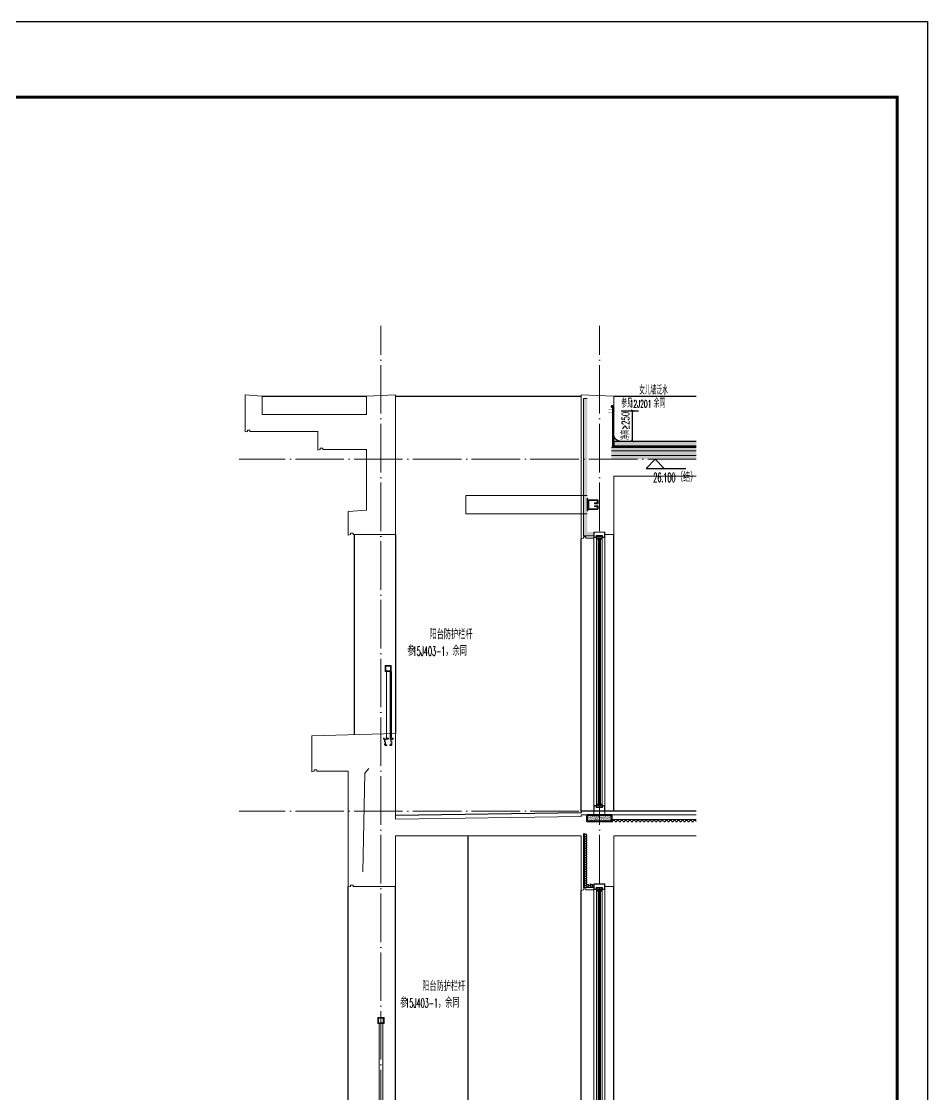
# Model space of a CAD drawing. Extents: x -518115 to 389031, y -209821 to 1628073.
# Drawn here: x 162812 to 170280, y -156279 to -147435 of the extents above; entities that cross this region are included whole.
import ezdxf
from ezdxf.xclip import XClip

# ---------------------------------------------------------------- set-up
doc = ezdxf.new("R2010")
doc.units = 0
doc.header["$LTSCALE"] = 1000
doc.header["$MEASUREMENT"] = 0
doc.header["$XCLIPFRAME"] = 0
doc.linetypes.add('DASH', pattern=[0.35, 0.25, -0.1])
doc.linetypes.add('DOTE', pattern=[2.42, 2, -0.2, 0.02, -0.2])
for name, color, linetype in [('3-屋面构造层', 157, 'Continuous'), ('DIM_ELEV', 3, 'Continuous'), ('DIM_IDEN', 67, 'Continuous'), ('PUB_TEXT', 4, 'Continuous'), ('Stair-栏杆', 142, 'Continuous'), ('SURFACE', 6, 'Continuous'), ('图框', 140, 'Continuous'), ('实线层', 7, 'Continuous'), ('看线', 251, 'Continuous'), ('立面-看线', 251, 'Continuous')]:
    doc.layers.add(name, color=color, linetype=linetype)
for name, color, linetype, lineweight in [('DOTE', 19, 'DOTE', 9), ('PUB_HATCH', 8, 'Continuous', 9), ('S_WINDOW', 144, 'Continuous', 15), ('WALL', 9, 'Continuous', 40), ('内粉刷', 37, 'Continuous', 9), ('平面-看线', 45, 'Continuous', 15), ('栏杆', 163, 'Continuous', 5), ('立面-普通轮廓', 7, 'Continuous', 18), ('立面-栏杆', 105, 'Continuous', 15), ('立面-洞口示意', 152, 'Continuous', 13), ('细细', 250, 'Continuous', 0)]:
    doc.layers.add(name, color=color, linetype=linetype, lineweight=lineweight)
doc.layers.add('yichutu', color=7, linetype='Continuous', true_color=0xffffff, plot=False)
doc.styles.add('_TCH_DIM', font='SIMPLEX.shx', dxfattribs={"width": 0.7, "bigfont": 'GBCBIG.shx'})
doc.styles.add('_TCH_DIM_T3', font='SIMPLEX.shx', dxfattribs={"width": 0.494118, "bigfont": 'GBCBIG.shx'})
doc.dimstyles.new('_TCH_ARCH&&20', dxfattribs={"dimtxt": 59.5, "dimasz": 20, "dimexe": 50, "dimexo": 60, "dimgap": 25.25, "dimtad": 1, "dimdec": 0, "dimzin": 0, "dimdsep": 46, "dimtxsty": '_TCH_DIM_T3', "dimblk": 'ARCHTICK', "dimcen": 0.09, "dimclrt": 7, "dimazin": 2, "dimtfac": 1, "dimtdec": 0, "dimtix": 1, "dimtmove": 2, "dimatfit": 3, "dimfxl": 1, "dimtolj": 1, "dimtzin": 0, "dimarcsym": 0})
pattern_1 = [(315, (145053.3697, 680712.4302), (-1.76776695, -1.76776695), []), (315, (145054.5482, 680712.4302), (-1.76776695, -1.76776695), [])]
pattern_2 = [(315, (145053.3697, 678374.192), (-1.76776695, -1.76776695), []), (315, (145054.5482, 678374.192), (-1.76776695, -1.76776695), [])]

# ---------------------------------------------------------------- blocks, each defined once
blk = doc.blocks.new('GFDDDDRG')
at = {"layer": '图框'}
blk.add_lwpolyline([(923310, -107437), (923310, -159999), (893610, -159999), (893610, -107437)], close=True, dxfattribs=at)
blk.add_lwpolyline([(923310, -107437), (923310, -159999), (893610, -159999), (893610, -107437)], close=True, dxfattribs=at)
at = {"layer": '图框', "const_width": 50}
blk.add_lwpolyline([(894110, -159499), (922810, -159499), (922810, -108687), (894110, -108687)], close=True, dxfattribs=at)
blk = doc.blocks.new('FGHFG4334GDFGDFFGGGGGGDFG4G')
at = {"layer": 'SURFACE', "const_width": 2.25}
for points in [[(46.5, 0), (0, 0)], [(46.5, -27.6), (0, -27.6)]]:
    blk.add_lwpolyline(points, dxfattribs=at)
at = {"layer": 'SURFACE', "const_width": 1.5}
blk.add_lwpolyline([(46.5, 17.2, -1), (46.5, 5.2), (46.5, -6.8, -1), (46.5, -18.8), (46.5, -36.8), (52.5, -48), (52.5, -72.8)], format="xyb", dxfattribs=at)
blk = doc.blocks.new('FGDGDGD')
at = {"layer": '3-屋面构造层'}
h = blk.add_hatch(dxfattribs=at)
h.set_pattern_fill('隔热材料01', color=256, scale=7.692308, style=0)
h.set_pattern_definition([(270, (9.5186, 433.228), (3.846153863, -7e-16), [0.385980771, -3.460173092]), (270, (6.637, 433.228), (3.846153863, -7e-16), [0.385980771, -3.460173092]), (90, (8.5996, 430.618), (-3.846153863, 2e-16), [0.385980771, -3.460173092]), (90, (7.556, 430.618), (-3.846153863, 2e-16), [0.385980771, -3.460173092]), (180, (10.002, 430), (-5e-16, -3.846153863), [3.848019248, 0.001865385]), (135, (8.9282, 430.193), (2e-16, 3.846144175), [0.328307694, -5.110980792]), (116.56505, (12.5422, 430.4251), (8.6793e-06, 3.8461487416), [0.215769232, -8.384500037]), (116.56505, (8.696, 430.4251), (8.6793e-06, 3.8461487416), [0.215769232, -8.384500037]), (153.43495, (13.1603, 430), (-8.679e-06, 3.846148742), [0.431538463, -8.168730805]), (153.43495, (9.3142, 430), (-8.679e-06, 3.846148742), [0.431538463, -8.168730805]), (63.43495, (12.4457, 431.0041), (-8.6793e-06, 3.8461487416), [2.054923086, -6.545346183]), (63.43495, (8.5996, 431.0041), (-8.6793e-06, 3.8461487416), [2.054923086, -6.545346183]), (116.56505, (13.3647, 433.228), (8.6793e-06, 3.8461487416), [0.215769232, -8.384500037]), (116.56505, (9.5186, 433.228), (8.6793e-06, 3.8461487416), [0.215769232, -8.384500037]), (135, (9.422, 433.421), (2e-16, 3.846144175), [0.328307694, -5.110980792]), (153.43495, (13.036, 433.6532), (-8.679e-06, 3.846148742), [0.431538463, -8.168730805]), (153.43495, (9.19, 433.6532), (-8.679e-06, 3.846148742), [0.431538463, -8.168730805]), (45, (6.7336, 433.421), (2e-16, 3.846144175), [0.328307694, -5.110980792]), (63.43495, (10.4833, 433.228), (-8.6793e-06, 3.8461487416), [0.215769232, -8.384500037]), (63.43495, (6.6371, 433.228), (-8.6793e-06, 3.8461487416), [0.215769232, -8.384500037]), (26.56505, (10.812, 433.6532), (8.679e-06, 3.846148742), [0.431538463, -8.168730805]), (26.56505, (6.9658, 433.6532), (8.679e-06, 3.846148742), [0.431538463, -8.168730805]), (116.56505, (11.4023, 431.0041), (8.6793e-06, 3.8461487416), [2.054923086, -6.545346183]), (116.56505, (7.5561, 431.0041), (8.6793e-06, 3.8461487416), [2.054923086, -6.545346183]), (45, (7.2275, 430.193), (2e-16, 3.846144175), [0.328307694, -5.110980792]), (63.43495, (11.3058, 430.4251), (-8.6793e-06, 3.8461487416), [0.215769232, -8.384500037]), (63.43495, (7.4596, 430.4251), (-8.6793e-06, 3.8461487416), [0.215769232, -8.384500037]), (26.56505, (10.6877, 430), (8.679e-06, 3.846148742), [0.431538463, -8.168730805]), (26.56505, (6.8415, 430), (8.679e-06, 3.846148742), [0.431538463, -8.168730805])])
edge = h.paths.add_edge_path()
edge.add_arc((682180.8, 585366.2), 9.23, 450, 540, ccw=False)
edge.add_line((682180.8, 585375.4), (682191.6, 585375.4))
edge.add_line((682191.6, 585375.4), (682191.6, 585366.2))
edge.add_line((682191.6, 585366.2), (682171.6, 585366.2))
h = blk.add_hatch(dxfattribs=at)
h.set_pattern_fill('混凝土', color=256, scale=5, angle=-1.14576, style=0)
h.set_pattern_definition([(48.854237, (-82751.966, -43707.863), (35.7930991, -3.8540962), [3.75, -41.25]), (353.854237, (-82751.966, -43707.863), (-6.1841378, 37.7408106), [3, -33]), (99.305637, (-82748.983, -43708.185), (29.6089874, 33.886691), [3.1870095, -35.0571056]), (45.038437, (-82751.766, -43697.865), (53.1858973, -9.3413237), [5.625, -61.875]), (95.489837, (-82747.334, -43698.644), (47.6977146, 47.7616795), [4.7805144, -52.58565]), (350.038437, (-82751.766, -43697.865), (47.6976773, 47.7617167), [4.5, -49.5]), (19.854237, (-82746.817, -43700.465), (29.4368469, -20.7237073), [3.75, -41.25]), (324.854237, (-82746.817, -43700.465), (12.8883392, 36.0069862), [3, -33]), (70.305637, (-82744.364, -43702.192), (42.3251977, 15.2832459), [3.1870095, -35.0571056]), (36.3542372, (-82751.966, -43707.863), (0.9406985, 16.62920733), [0, -32.6, 0, -33.5, 0, -33.125]), (6.3542372, (-82751.966, -43707.863), (13.54517982, 19.45362572), [0, -19.1, 0, -31.85, 0, -12.625]), (326.3542372, (-82763.114, -43707.64), (26.66323482, -1.66123381), [0, -12.5, 0, -39, 0, -51.75]), (316.3542372, (-82768.113, -43707.54), (29.2535633, 4.4211788), [0, -16.25, 0, -25.9, 0, -36.75])])
h.paths.add_polyline_path([(674875.1, 585046.2), (674875.1, 585086.2), (682171.6, 585086.2), (682171.6, 585046.2)])
h = blk.add_hatch(dxfattribs=at)
h.set_pattern_fill('焦渣矿渣', color=256, scale=4, angle=-1.14576, style=0)
h.set_pattern_definition([(358.8542372, (-82751.966, -43697.863), (8.27546507, 13.69326162), [1.6, -14.4]), (298.8542372, (-82751.966, -43697.863), (15.99644496, -0.32013217), [1.6, -14.4]), (238.8542372, (-82750.366, -43697.895), (7.72097989, -14.0133938), [1.6, -14.4]), (268.8542372, (-82745.567, -43697.991), (15.83683295, -8.3183365), [2.4, -11.456]), (268.8542372, (-82743.967, -43698.023), (15.83683295, -8.3183365), [2.4, -11.456]), (268.8542372, (-82742.368, -43698.055), (15.83683295, -8.3183365), [2.4, -11.456])])
h.paths.add_polyline_path([(674875.1, 585006.2), (674875.1, 585036.2), (682191.6, 585036.2), (682191.6, 585006.2)])
h = blk.add_hatch(dxfattribs=at)
h.set_pattern_fill('隔热材料03', color=256, scale=12.5, style=0)
h.set_pattern_definition([(113.578, (-500407.8114, 374696.8656), (-0.0086926214, 6.2699620763), [1.075, -0.5693125, 2.8375, -0.5693125, 1.075, -0.6825]), (66.42, (-500406.1744, 374696.8656), (2.727787851, 6.0425e-05), [1.075, -0.5693125, 2.840375, -0.5693125, 1.075, -0.6825]), (180, (-500406.1744, 374696.8656), (0, 6.25), [1.636625, -1.0910625]), (180, (-500407.538, 374702.4906), (0, 6.25), [1.636625, -1.0910625]), (90, (-500405.7427, 374697.8548), (2.72775, 2e-16), [0.52175, -5.72825]), (90, (-500407.1066, 374700.9798), (2.72775, 2e-16), [0.52175, -5.72825]), (90, (-500408.2427, 374697.8548), (2.72775, 2e-16), [0.52175, -5.72825]), (90, (-500409.6066, 374700.9798), (2.72775, 2e-16), [0.52175, -5.72825])])
edge = h.paths.add_edge_path()
edge.add_line((682177.8, 585086.2), (682177.8, 585050.2))
edge.add_arc((682171.6, 585050.2), 6.25, 270, 360, ccw=False)
edge.add_line((682171.6, 585044), (682171.6, 585086.2))
edge.add_line((682171.6, 585086.2), (682177.8, 585086.2))
h = blk.add_hatch(dxfattribs=at)
h.set_pattern_fill('加气混凝土', color=256, scale=5, style=0)
h.set_pattern_definition([(0, (-82734.266, -43726.163), (30, 60), [0, -60]), (0, (-82769.366, -43734.263), (30, 60), [0, -60]), (0, (-82749.866, -43734.863), (30, 60), [0, -60]), (0, (-82728.566, -43717.163), (30, 60), [0, -60]), (0, (-82753.466, -43737.863), (30, 60), [0, -60]), (0, (-82722.566, -43679.363), (30, 60), [0, -60]), (0, (-82740.866, -43684.163), (30, 60), [0, -60]), (0, (-82731.266, -43691.663), (30, 60), [0, -60]), (0, (-82780.166, -43692.863), (30, 60), [0, -60]), (0, (-82750.766, -43695.563), (30, 60), [0, -60]), (0, (-82762.166, -43710.863), (30, 60), [0, -60]), (0, (-82761.566, -43733.363), (30, 60), [0, -60]), (0, (-82739.066, -43735.763), (30, 60), [0, -60]), (0, (-82722.566, -43709.363), (30, 60), [0, -60]), (0, (-82778.666, -43718.663), (30, 60), [0, -60]), (0, (-82773.566, -43708.463), (30, 60), [0, -60]), (0, (-82750.166, -43712.663), (30, 60), [0, -60]), (0, (-82758.566, -43721.363), (30, 60), [0, -60]), (0, (-82763.366, -43701.563), (30, 60), [0, -60]), (0, (-82755.866, -43679.063), (30, 60), [0, -60]), (0, (-82776.266, -43731.263), (30, 60), [0, -60]), (0, (-82743.266, -43691.363), (30, 60), [0, -60]), (0, (-82771.166, -43690.463), (30, 60), [0, -60]), (0, (-82775.966, -43682.663), (30, 60), [0, -60]), (130.601294, (-82726.2516, -43698.149), (-149.999998343, 180.000000787), [2.6341554, -1103.7111]), (18.4349488, (-82730.537, -43697.006), (149.99999945, 59.99999956), [2.710524, -376.76279]), (90, (-82730.537, -43699.578), (30, 60), [2.5714284, -117.428565]), (161.565051, (-82727.966, -43700.435), (-150.000000755, 59.99999553), [2.710524, -376.76279]), (53.1301023, (-82727.966, -43700.435), (30.00000006, 59.99999997), [2.857143, -297.14285]), (135, (-82725.68, -43731.006), (-30.00000363, 59.99999594), [2.424366, -167.28126]), (45, (-82729.109, -43731.006), (29.9999998, 59.99999976), [2.424366, -167.28126]), (135, (-82727.394, -43732.72), (-30.00000363, 59.99999594), [2.424366, -167.28126]), (45, (-82727.394, -43732.72), (29.9999998, 59.99999976), [2.424366, -167.28126]), (116.565051, (-82754.537, -43690.72), (-5.2e-06, 119.9999967), [3.1943826, -63.88765]), (180, (-82755.966, -43687.863), (-30, 60), [3.4285716, -56.571425]), (63.434949, (-82760.823, -43690.72), (3e-07, 119.9999994), [3.1943826, -63.88765]), (116.565051, (-82759.394, -43693.58), (-5.2e-06, 119.9999967), [3.1943826, -63.88765]), (0, (-82759.394, -43693.58), (30, 60), [3.4285716, -56.571425]), (63.434949, (-82755.966, -43693.58), (3e-07, 119.9999994), [3.1943826, -63.88765]), (107.102728, (-82731.9658, -43711.0063), (-89.999996559, 300.000000484), [3.8861346, -1628.29025]), (143.972626, (-82733.1087, -43707.292), (-569.999992774, 419.999999525), [3.8861346, -812.202]), (180, (-82736.25, -43705.006), (-30, 60), [3.7142856, -56.28571]), (36.0273733, (-82743.1087, -43707.292), (569.999995788, 419.999995472), [3.8861346, -812.202]), (71.5650511, (-82744.252, -43710.721), (90.00000046, 299.99999948), [3.6140316, -375.85928]), (107.102728, (-82743.1087, -43714.4348), (-89.999996559, 300.000000484), [3.8861346, -1628.29025]), (143.972626, (-82739.966, -43716.7206), (-569.999992774, 419.999999525), [3.8861346, -812.202]), (0, (-82739.966, -43716.72), (30, 60), [3.7142856, -56.28571]), (36.0273733, (-82736.2516, -43716.7206), (569.999995788, 419.999995472), [3.8861346, -812.202]), (71.5650511, (-82733.109, -43714.435), (90.00000046, 299.99999948), [3.6140316, -375.85928]), (150.255118, (-82731.3944, -43683.006), (-90.000000213, 59.999999257), [2.303502, -481.43196]), (90, (-82733.394, -43684.15), (30, 60), [2.2857144, -117.714275]), (29.7448813, (-82733.3944, -43684.149), (90.000000053, 59.99999972), [2.303502, -481.43196]), (116.565051, (-82745.394, -43725.58), (-5.2e-06, 119.9999967), [3.1943826, -63.88765]), (168.690067, (-82746.823, -43722.7206), (-270.0000002, 59.999998494), [2.9137254, -608.96855]), (41.1859251, (-82751.9658, -43724.149), (749.999995456, 659.999994229), [3.0371844, -1272.5802]), (90, (-82751.966, -43727.006), (30, 60), [2.857143, -117.14285]), (138.814074, (-82749.68, -43729.0063), (-749.999986669, 660.000004204), [3.0371844, -1272.5802]), (16.6992442, (-82749.68, -43729.0063), (989.999992552, 299.999996858), [2.982945, -1249.85375]), (60.9453959, (-82746.823, -43728.149), (29.99999992, 59.999999469), [2.9416086, -1232.53395]), (109.983106, (-82770.5373, -43700.4348), (-150.000000565, 419.9999988885), [3.3442002, -1401.21975]), (155.556045, (-82771.68, -43697.292), (-390.0000014866, 179.99999626), [3.4522986, -1446.51315]), (24.4439547, (-82777.9658, -43697.292), (390.0000001945, 179.999999134), [3.4522986, -1446.51315]), (70.0168934, (-82779.1087, -43700.4348), (150.000000452, 419.999998958), [3.3442002, -1401.21975]), (109.983106, (-82777.9658, -43703.5777), (-150.000000565, 419.9999988885), [3.3442002, -1401.21975]), (160.016893, (-82774.823, -43704.7206), (-150.000000088, 59.999997267), [3.3442002, -698.93775]), (19.9831065, (-82774.823, -43704.7206), (149.999999176, 59.999999905), [3.3442002, -698.93775]), (70.0168934, (-82771.68, -43703.5777), (150.000000452, 419.999998958), [3.3442002, -1401.21975]), (122.005383, (-82748.2516, -43705.8634), (-30.000004026, 59.999996937), [2.6954232, -563.3434]), (18.4349488, (-82752.252, -43704.435), (149.99999945, 59.99999956), [2.710524, -376.76279]), (90, (-82752.252, -43707.006), (30, 60), [2.5714284, -117.428565]), (161.565051, (-82749.68, -43707.863), (-150.000000755, 59.99999553), [2.710524, -376.76279]), (54.4623222, (-82749.68, -43707.8634), (209.999999696, 299.99999955), [2.457807, -1029.82115]), (116.565051, (-82765.68, -43720.435), (-5.2e-06, 119.9999967), [3.1943826, -63.88765]), (180, (-82767.11, -43717.58), (-30, 60), [3.142857, -56.85714]), (59.0362434, (-82771.966, -43720.435), (30.000000098, 59.99999971), [3.3319728, -696.3822]), (120.963756, (-82770.2516, -43723.292), (-30.0000041, 59.999997245), [3.3319728, -696.3822]), (0, (-82770.25, -43723.29), (30, 60), [3.142857, -56.85714]), (63.434949, (-82767.11, -43723.29), (3e-07, 119.9999994), [3.1943826, -63.88765])])
h.paths.add_polyline_path([(682191.6, 584936.2), (674875.1, 584936.2), (674875.1, 584966.2), (682191.6, 584966.2)])
at = {"layer": '立面-看线'}
h = blk.add_hatch(dxfattribs=at)
h.set_pattern_fill('HONEY', color=256, scale=7)
h.set_pattern_definition([(0, (-799653.24, -415240.13), (16.66875, 9.623705), [11.1125, -22.225]), (120, (-799653.24, -415240.13), (-16.66874801, 9.62370845), [11.1125, -22.225]), (60, (-799653.24, -415240.13), (1.99e-06, 19.24741345), [-22.225, 11.1125])])
h.paths.add_polyline_path([(682191.6, 584966.2), (674875.1, 584966.2), (674875.1, 585006.2), (682191.6, 585006.2)])
at = {"layer": '3-屋面构造层'}
for p, q in [((682177.8, 585086.2), (674875.1, 585086.2)), ((682171.6, 585046.2), (674875.1, 585046.2)), ((682191.6, 585036.2), (674875.1, 585036.2)), ((682171.6, 585086.2), (682171.6, 585044))]:
    blk.add_line(p, q, dxfattribs=at)
at = {"layer": '3-屋面构造层', "ltscale": 0.8}
blk.add_lwpolyline([(682171.6, 585366.2, -0.414214), (682180.8, 585375.4), (682191.6, 585375.4), (682191.6, 585366.2), (682171.6, 585366.2)], format="xyb", dxfattribs=at)
at = {"layer": '3-屋面构造层', "color": 251, "linetype": 'DASH', "ltscale": 0.05, "true_color": 0x636466, "const_width": 2.5}
for points in [[(682056.6, 585042.7), (682171.6, 585042.7, 0.414214), (682179.1, 585050.2), (682179.1, 585366.2)], [(682056.6, 585039), (682171.6, 585039, 0.414214), (682182.8, 585050.2), (682182.8, 585366.2)]]:
    blk.add_lwpolyline(points, format="xyb", dxfattribs=at)
at = {"layer": '3-屋面构造层', "color": 251, "true_color": 0x636466}
for points in [[(682056.6, 585041.5), (682171.6, 585041.5, 0.414214), (682180.3, 585050.2), (682180.3, 585366.2)], [(682056.6, 585044), (682171.6, 585044, 0.414214), (682177.8, 585050.2), (682177.8, 585366.2)], [(682056.6, 585040.2), (682171.6, 585040.2, 0.414214), (682181.6, 585050.2), (682181.6, 585366.2), (682184.1, 585366.2), (682184.1, 585050.2, -0.414214), (682171.6, 585037.7), (682056.6, 585037.7)]]:
    blk.add_lwpolyline(points, format="xyb", dxfattribs=at)
at = {"layer": '3-屋面构造层', "color": 251, "linetype": 'DASH', "ltscale": 0.05, "true_color": 0x636466, "const_width": 2.5}
for points in [[(682042.7, 585039), (674875.1, 585039)], [(682056.6, 585042.7), (682042.7, 585039)]]:
    blk.add_lwpolyline(points, dxfattribs=at)
at = {"layer": '3-屋面构造层', "color": 251, "true_color": 0x636466}
for points in [[(682042.7, 585040.2), (674875.1, 585040.2)], [(674875.1, 585037.7), (682042.7, 585037.7)], [(682056, 585043.8), (682042.1, 585040.1)], [(682043.2, 585037.9), (682057.1, 585041.6)]]:
    blk.add_lwpolyline(points, dxfattribs=at)
at = {"layer": '3-屋面构造层'}
blk.add_arc((682121.6, 585136.2), 50, 270, 360, dxfattribs=at)
at = {"layer": 'PUB_HATCH', "color": 215, "true_color": 0xa953a0}
for p, q in [((682191.6, 585006.2), (674875.1, 585006.2)), ((682191.6, 584966.2), (674875.1, 584966.2))]:
    blk.add_line(p, q, dxfattribs=at)
at = {"layer": '3-屋面构造层', "color": 1, "xscale": -1}
blk.add_blockref('FGHFG4334GDFGDFFGGGGGGDFG4G', (682218.1, 585349), dxfattribs=at)
blk = doc.blocks.new('A$C01192DFB')
at = {"layer": '实线层', "color": 5}
for p, q in [((-468.5, -396.9), (-243.8, 220.5)), ((-243.5, 220.4), (-468.2, -397)), ((-467.7, -397.2), (-243, 220.2)), ((-240, 219.1), (-464.7, -398.3)), ((-239.5, 218.9), (-464.2, -398.5)), ((-166, 192.2), (-390.7, -425.2)), ((-165.7, 192), (-390.4, -425.3)), ((-381.9, -428.4), (-157.2, 189)), ((-156.8, 188.8), (-381.5, -428.6)), ((-381.1, -428.7), (-156.4, 188.7)), ((-245.2, 221), (-235.1, 248.7)), ((-155, 188.2), (-245.2, 221)), ((-244.8, 220.8), (-234.5, 249)), ((-146.5, 211.5), (-236.8, 244.3)), ((-146.9, 212), (-236.2, 244.4)), ((-235.1, 248.7), (-234.7, 248.5)), ((-145.3, 216.4), (-234.6, 248.9)), ((-145.2, 216.5), (-234.5, 249)), ((-219.7, 220.8), (-218.7, 223.5)), ((-217.8, 218.6), (-219.7, 220.8)), ((-219.4, 214.4), (-214.3, 228.2)), ((-218.7, 223.5), (-215.9, 224)), ((-215, 219.1), (-217.8, 218.6)), ((-215.9, 224), (-214, 221.8)), ((-214, 221.8), (-215, 219.1)), ((-196.4, 238.3), (-203, 237.5)), ((-176.7, 228), (-203, 237.5)), ((-196.4, 238.3), (-189.3, 257.6)), ((-196.4, 238.3), (-181.3, 232.8)), ((-174.3, 252.1), (-189.3, 257.6)), ((-181.3, 232.8), (-174.3, 252.1)), ((-181.3, 232.8), (-176.7, 228)), ((-179.3, 206.1), (-178.4, 208.8)), ((-177.5, 203.9), (-179.3, 206.1)), ((-179, 199.7), (-174, 213.5)), ((-178.4, 208.8), (-175.5, 209.3)), ((-174.6, 204.4), (-177.5, 203.9)), ((-175.5, 209.3), (-173.7, 207.1)), ((-173.7, 207.1), (-174.6, 204.4)), ((-155.5, 188.3), (-145.2, 216.5)), ((-155, 188.2), (-144.9, 215.9)), ((-144.9, 215.9), (-145.4, 216)), ((-469.9, -396.4), (-480, -424.1)), ((-480, -424.1), (-479.6, -424.3)), ((-469.5, -396.6), (-479.7, -424.8)), ((-390.4, -457.1), (-479.7, -424.6)), ((-390.5, -457.2), (-479.7, -424.8)), ((-388.2, -452.5), (-478.4, -419.7)), ((-388.8, -452.7), (-478.1, -420.2)), ((-379.7, -429.2), (-469.9, -396.4)), ((-379.7, -429.2), (-468, -397.1)), ((-450.2, -412.7), (-451.2, -415.4)), ((-451.2, -415.4), (-449.4, -417.6)), ((-445.9, -408), (-450.9, -421.8)), ((-447.4, -412.2), (-450.2, -412.7)), ((-449.4, -417.6), (-446.5, -417.1)), ((-445.5, -414.4), (-447.4, -412.2)), ((-446.5, -417.1), (-445.5, -414.4)), ((-406.6, -428.6), (-407.6, -431.3)), ((-407.6, -431.3), (-405.7, -433.5)), ((-402.2, -423.9), (-407.2, -437.7)), ((-403.7, -428.1), (-406.6, -428.6)), ((-405.7, -433.5), (-402.9, -433)), ((-401.9, -430.3), (-403.7, -428.1)), ((-402.9, -433), (-401.9, -430.3)), ((-380.2, -429.1), (-390.5, -457.2)), ((-379.7, -429.2), (-389.8, -456.9)), ((-389.8, -456.9), (-390.3, -456.8))]:
    blk.add_line(p, q, dxfattribs=at)
for points in [[(-236.8, 244.3), (-236.7, 244.4), (-236.5, 244.5), (-236.4, 244.5), (-236.2, 244.4)], [(-146.5, 211.5), (-146.5, 211.6), (-146.6, 211.7), (-146.7, 211.9), (-146.9, 212)], [(-478.4, -419.7), (-478.4, -419.8), (-478.4, -420), (-478.2, -420.1), (-478.1, -420.2)], [(-388.2, -452.5), (-388.3, -452.6), (-388.4, -452.7), (-388.6, -452.7), (-388.8, -452.7)]]:
    blk.add_lwpolyline(points, dxfattribs=at)
for centre, radius in [((-216.8, 221.3), 10), ((-216.8, 221.3), 9.5), ((-176.5, 206.6), 10), ((-176.5, 206.6), 9.5), ((-448.4, -414.9), 10), ((-448.4, -414.9), 9.5), ((-404.7, -430.8), 10), ((-404.7, -430.8), 9.5)]:
    blk.add_circle(centre, radius, dxfattribs=at)
for centre, start, end in [((-234.7, 248.5), 70, 160), ((-145.4, 216), 340, 70), ((-479.6, -424.3), 160, 250), ((-390.3, -456.8), 250, 340)]:
    blk.add_arc(centre, 0.5, start, end, dxfattribs=at)
blk = doc.blocks.new('A$C1D9D50FA')
at = {"layer": '立面-栏杆'}
for p, q in [((-15, 0), (-15, 1050)), ((15, 1050), (15, 0))]:
    blk.add_line(p, q, dxfattribs=at)
at = {"layer": '立面-栏杆', "linetype": 'DASH', "ltscale": 0.1}
for p, q in [((40, 0), (-40, 0)), ((-40, 0), (-40, -7.1)), ((40, -7.1), (40, 0)), ((-40, -7.1), (-29.7, -7.1)), ((-29.7, -7.1), (-29.7, -51)), ((-22.5, -7.1), (22.4, -7.1)), ((-22.5, -51), (-22.5, -7.1)), ((-15.3, -52.8), (-20.7, -52.8)), ((-20.7, -60), (-15.3, -60)), ((-12.6, -57.3), (-12.6, -55.5)), ((12.5, -55.5), (12.5, -57.3)), ((20.6, -52.8), (15.2, -52.8)), ((15.2, -60), (20.6, -60)), ((22.4, -7.1), (22.4, -51)), ((29.6, -7.1), (40, -7.1)), ((29.6, -51), (29.6, -7.1))]:
    blk.add_line(p, q, dxfattribs=at)
at = {"layer": '立面-栏杆'}
for points in [[(25, 1100), (-25, 1100), (-25, 1050), (25, 1050)], [(19, 1094), (-19, 1094), (-19, 1056), (19, 1056)]]:
    blk.add_lwpolyline(points, close=True, dxfattribs=at)
at = {"layer": '立面-栏杆', "linetype": 'DASH', "ltscale": 0.1}
for centre, major_axis, start_param, end_param in [((-20.7, -51), (6.36, 6.36), 2.356194, 3.926991), ((-20.7, -51), (1.27, 1.27), 2.356194, 3.926991), ((-15.3, -55.5), (1.91, 1.91), 5.497787, 7.068583), ((-15.3, -57.3), (1.91, 1.91), 3.926991, 5.497787), ((15.2, -55.5), (1.91, 1.91), 0.785398, 2.356194), ((17.1, -55.4), (3.53, 3.53), 2.748894, 3.534292), ((20.6, -51), (-6.36, 6.36), 2.356194, 3.926991), ((20.6, -51), (-1.27, 1.27), 2.356194, 3.926991)]:
    blk.add_ellipse(centre, major_axis=major_axis, ratio=1, start_param=start_param, end_param=end_param, dxfattribs=at)
blk = doc.blocks.new('afzdfsregf')
at = {"layer": '细细'}
h = blk.add_hatch(dxfattribs=at)
h.set_pattern_fill('金属', color=256, style=0)
h.set_pattern_definition(pattern_1)
h.paths.add_polyline_path([(221063.8, 608913.8), (221043.8, 608913.8), (221043.8, 608927.3), (220993.8, 608927.3), (220993.8, 608913.8), (220973.8, 608913.8), (220973.8, 608958.8), (221063.8, 608958.8)])
h.paths.add_polyline_path([(221045.8, 608929.3), (221045.8, 608915.8), (221061.8, 608915.8), (221061.8, 608956.8), (220975.8, 608956.8), (220975.8, 608915.8), (220991.8, 608915.8), (220991.8, 608929.3)], flags=16)
h = blk.add_hatch(dxfattribs=at)
h.set_pattern_fill('金属', color=256, style=0)
h.set_pattern_definition(pattern_1)
h.paths.add_polyline_path([(220996.3, 608925.3), (220996.3, 608900.3), (221008.3, 608900.3), (221008.3, 608910.3), (221029.3, 608910.3), (221029.3, 608900.3), (221041.3, 608900.3), (221041.3, 608925.3)])
h.paths.add_polyline_path([(221039.3, 608923.3), (221039.3, 608902.3), (221031.3, 608902.3), (221031.3, 608912.3), (221006.3, 608912.3), (221006.3, 608902.3), (220998.3, 608902.3), (220998.3, 608923.3)], flags=16)
h = blk.add_hatch(color=256, dxfattribs=at)
edge = h.paths.add_edge_path()
edge.add_line((221023.3, 608910.3), (221023.3, 608898.3))
edge.add_arc((221018.8, 608890), 9.44, 61.51755, 118.48245)
edge.add_line((221014.3, 608898.3), (221014.3, 608910.3))
edge.add_arc((221018.8, 608918.6), 9.44, 241.51755, 298.48245)
h = blk.add_hatch(dxfattribs=at)
h.set_pattern_fill('金属', color=256, style=0)
h.set_pattern_definition(pattern_2)
h.paths.add_polyline_path([(221063.8, 606703.8), (221043.8, 606703.8), (221043.8, 606690.3), (220993.8, 606690.3), (220993.8, 606703.8), (220973.8, 606703.8), (220973.8, 606658.8), (221063.8, 606658.8)])
h.paths.add_polyline_path([(221045.8, 606688.3), (221045.8, 606701.8), (221061.8, 606701.8), (221061.8, 606660.8), (220975.8, 606660.8), (220975.8, 606701.8), (220991.8, 606701.8), (220991.8, 606688.3)], flags=16)
h = blk.add_hatch(dxfattribs=at)
h.set_pattern_fill('金属', color=256, style=0)
h.set_pattern_definition(pattern_2)
h.paths.add_polyline_path([(220996.3, 606692.3), (220996.3, 606717.3), (221008.3, 606717.3), (221008.3, 606707.3), (221029.3, 606707.3), (221029.3, 606717.3), (221041.3, 606717.3), (221041.3, 606692.3)])
h.paths.add_polyline_path([(221039.3, 606694.3), (221039.3, 606715.3), (221031.3, 606715.3), (221031.3, 606705.3), (221006.3, 606705.3), (221006.3, 606715.3), (220998.3, 606715.3), (220998.3, 606694.3)], flags=16)
h = blk.add_hatch(color=256, dxfattribs=at)
edge = h.paths.add_edge_path()
edge.add_line((221023.3, 606707.3), (221023.3, 606719.3))
edge.add_arc((221018.8, 606727.6), 9.44, 241.51755, 298.48245, ccw=False)
edge.add_line((221014.3, 606719.3), (221014.3, 606707.3))
edge.add_arc((221018.8, 606699), 9.44, 61.51755, 118.48245, ccw=False)
at = {"layer": 'S_WINDOW'}
for p, q in [((220973.8, 606703.8), (220973.8, 608913.8)), ((220996.3, 606717.3), (220996.3, 608900.3)), ((221041.3, 606717.3), (221041.3, 608900.3)), ((221063.8, 606703.8), (221063.8, 608913.8))]:
    blk.add_line(p, q, dxfattribs=at)
for points in [[(220973.8, 608958.8), (220973.8, 608913.8), (220993.8, 608913.8), (220993.8, 608927.3), (221043.8, 608927.3), (221043.8, 608913.8), (221063.8, 608913.8), (221063.8, 608958.8)], [(220975.8, 608956.8), (220975.8, 608915.8), (220991.8, 608915.8), (220991.8, 608929.3), (221045.8, 608929.3), (221045.8, 608915.8), (221061.8, 608915.8), (221061.8, 608956.8)], [(220996.3, 608925.3), (220996.3, 608900.3), (221008.3, 608900.3), (221008.3, 608910.3), (221029.3, 608910.3), (221029.3, 608900.3), (221041.3, 608900.3), (221041.3, 608925.3)], [(220998.3, 608923.3), (220998.3, 608902.3), (221006.3, 608902.3), (221006.3, 608912.3), (221031.3, 608912.3), (221031.3, 608902.3), (221039.3, 608902.3), (221039.3, 608923.3)], [(220973.8, 606658.8), (220973.8, 606703.8), (220993.8, 606703.8), (220993.8, 606690.3), (221043.8, 606690.3), (221043.8, 606703.8), (221063.8, 606703.8), (221063.8, 606658.8)], [(220975.8, 606660.8), (220975.8, 606701.8), (220991.8, 606701.8), (220991.8, 606688.3), (221045.8, 606688.3), (221045.8, 606701.8), (221061.8, 606701.8), (221061.8, 606660.8)], [(220996.3, 606692.3), (220996.3, 606717.3), (221008.3, 606717.3), (221008.3, 606707.3), (221029.3, 606707.3), (221029.3, 606717.3), (221041.3, 606717.3), (221041.3, 606692.3)], [(220998.3, 606694.3), (220998.3, 606715.3), (221006.3, 606715.3), (221006.3, 606705.3), (221031.3, 606705.3), (221031.3, 606715.3), (221039.3, 606715.3), (221039.3, 606694.3)]]:
    blk.add_lwpolyline(points, close=True, dxfattribs=at)
at = {"layer": '细细'}
for points in [[(221008.3, 608900.3), (221008.3, 606717.3)], [(221014.3, 606719.3), (221014.3, 608910.3)], [(221023.3, 606719.3), (221023.3, 608910.3)], [(221029.3, 608900.3), (221029.3, 606717.3)]]:
    blk.add_lwpolyline(points, dxfattribs=at)
for points in [[(221023.3, 608910.3), (221023.3, 608898.3, 0.253805), (221014.3, 608898.3), (221014.3, 608910.3, 0.253805)], [(221023.3, 606707.3), (221023.3, 606719.3, -0.253805), (221014.3, 606719.3), (221014.3, 606707.3, -0.253805)]]:
    blk.add_lwpolyline(points, format="xyb", close=True, dxfattribs=at)
blk = doc.blocks.new('A$C569B46DE')
at = {"layer": 'PUB_TEXT', "style": '_TCH_DIM'}
for s, height, width, p in [('阳台防护栏杆', 84.4, 0.7, (315.4, 216.7)), ('参', 84.4, 0.7, (133.2, 81)), ('15J403-1', 74.38, 0.494118, (176.2, 81)), ('，余同', 84.4, 0.7, (445.7, 81))]:
    blk.add_text(s, height=height, dxfattribs=dict(at, width=width)).set_placement(p)
blk = doc.blocks.new('GDGDGDRGRDGDR')
at = {"layer": '立面-看线'}
h = blk.add_hatch(dxfattribs=at)
h.set_pattern_fill('碎沙', color=256, scale=4)
h.set_pattern_definition([(37.5, (72954.267, -499833.035), (-0.32000626, 9.78826475), [0, -7.7216, 0, -8.636, 0, -8.255]), (7.5, (72954.267, -499833.035), (8.99046566, 14.33650201), [0, -4.1656, 0, -6.9596, 0, -2.667]), (327.5, (72948.0185, -499833.035), (15.819847405, 0.02874369), [0, -2.54, 0, -9.144, 0, -11.938]), (317.5, (72948.019, -499833.035), (15.27112905, 4.45858647), [0, -1.27, 0, -5.9944, 0, -6.858])])
h.paths.add_polyline_path([(874007.5, -114471.1), (874207.5, -114471.1), (874207.5, -114416.1), (874007.5, -114416.1)])
h = blk.add_hatch(dxfattribs=at)
h.set_pattern_fill('HONEY', color=256, scale=7)
h.set_pattern_definition([(0, (72854.267, -499833.035), (16.66875, 9.623705), [11.1125, -22.225]), (120, (72854.267, -499833.035), (-16.66874801, 9.62370845), [11.1125, -22.225]), (60, (72854.267, -499833.035), (1.99e-06, 19.24741345), [-22.225, 11.1125])])
h.paths.add_polyline_path([(874906, -114456.1), (874207.5, -114456.1), (874207.5, -114471.1), (874906, -114471.1)])
h = blk.add_hatch(dxfattribs=at)
h.set_pattern_fill('HONEY', color=256, scale=7)
h.set_pattern_definition([(0, (72954.267, -499833.035), (16.66875, 9.623705), [11.1125, -22.225]), (120, (72954.267, -499833.035), (-16.66874801, 9.62370845), [11.1125, -22.225]), (60, (72954.267, -499833.035), (1.99e-06, 19.24741345), [-22.225, 11.1125])])
h.paths.add_polyline_path([(873977.5, -114571.1), (874007.5, -114571.1), (874007.5, -114986.1), (874062.5, -114986.1), (874062.5, -115016.1), (873977.5, -115016.1)])
at = {"layer": 'PUB_HATCH', "color": 215, "true_color": 0xa953a0}
blk.add_line((874207.5, -114456.1), (874906, -114456.1), dxfattribs=at)
blk.add_lwpolyline([(873977.5, -114571.1), (873977.5, -115016.1), (874062.5, -115016.1)], dxfattribs=at)
at = {"layer": 'S_WINDOW'}
blk.add_lwpolyline([(874062.5, -114386.1), (874152.5, -114386.1), (874152.5, -114416.1), (874062.5, -114416.1)], close=True, dxfattribs=at)
at = {"layer": 'WALL'}
blk.add_lwpolyline([(874007.5, -114416.1), (874207.5, -114416.1), (874207.5, -114471.1), (874007.5, -114471.1)], close=True, dxfattribs=at)
at = {"layer": '内粉刷'}
for points in [[(872427.5, -114451.1), (872427.5, -114251.1), (872037.5, -114266.1), (872037.5, -114406.1)], [(872077.5, -114406.1), (872187.5, -114406.1), (872187.5, -114856.1), (871687.5, -114866.1)], [(872077.5, -114406.1), (872077.5, -114396.1), (872057.5, -114396.1), (872057.5, -114406.1), (872037.5, -114411.1), (872037.5, -114406.1)], [(874906, -114416.1), (873957.5, -114416.1), (873957.5, -114431.1), (872427.5, -114451.1)], [(871727.5, -115006.1), (872427.5, -115006.1), (872427.5, -114591.1), (873957.5, -114591.1), (873957.5, -115036.1)], [(874152.5, -115006.1), (874227.5, -115006.1), (874227.5, -114591.1), (874906, -114591.1)], [(871687.5, -115006.1), (871687.5, -114866.1)], [(871727.5, -115006.1), (871727.5, -114996.1), (871707.5, -114996.1), (871707.5, -115006.1), (871687.5, -115011.1), (871687.5, -115006.1)], [(873997.5, -115036.1), (873997.5, -115026.1), (873977.5, -115026.1), (873977.5, -115036.1), (873957.5, -115041.1), (873957.5, -115036.1)], [(873997.5, -115036.1), (874062.5, -115036.1)]]:
    blk.add_lwpolyline(points, dxfattribs=at)
at = {"layer": '平面-看线', "color": 6, "linetype": 'DASH', "ltscale": 0.07}
blk.add_line((872057.5, -114886.1), (872057.5, -114986.1), dxfattribs=at)
at = {"layer": '看线', "color": 252}
blk.add_line((873027.5, -114413.2), (873027.5, -111691.1), dxfattribs=at)
at = {"layer": '看线'}
for p, q in [((872037.5, -114183.3), (872037.5, -112106.1)), ((872427.5, -114251.1), (872427.5, -112106.1)), ((874227.5, -114386.1), (874227.5, -112106.1)), ((873957.5, -114386.1), (873957.5, -112141.1)), ((872037.5, -114458.6), (872037.5, -114859.1))]:
    blk.add_line(p, q, dxfattribs=at)
at = {"layer": '看线', "color": 32}
blk.add_lwpolyline([(874906, -114386.1), (873957.5, -114386.1), (873957.5, -114401.1), (872427.5, -114421.1)], dxfattribs=at)
for name, p in [('afzdfsregf', (653088.7, -721044.8)), ('A$C569B46DE', (872332.5, -113186.1)), ('A$C1D9D50FA', (872307.5, -114286.1)), ('A$C01192DFB', (872207.5, -114408.8))]:
    blk.add_blockref(name, p)
blk = doc.blocks.new('yct-1051-594-26275-14850-25-1002.0')
at = {"layer": 'yichutu', "color": 7, "true_color": 0xffffff}
blk.add_lwpolyline([(0, 0), (0, 14850), (26275, 14850), (26275, 0)], close=True, dxfattribs=at)
blk = doc.blocks.new('A$C3A5F60BE')
at = {"layer": 'Stair-栏杆'}
h = blk.add_hatch(dxfattribs=at)
h.set_pattern_fill('水域', color=5, scale=5)
h.set_pattern_definition([(0, (-542648.838, -108936.119), (0, 10.23622015), [1.2795276, -8.956693]), (26.5650512, (-542647.5587, -108936.119), (10.236220737, 9.4e-08), [1.4305551, -21.458329]), (333.4349488, (-542639.8815, -108935.479), (10.23622078, -4e-09), [1.4305551, -21.458329]), (45, (-542646.279, -108935.479), (0, 10.2362206), [1.80952525, -12.666676]), (135, (-542639.8815, -108935.479), (-10.2362206, 1e-15), [1.80952525, -12.666676]), (26.5650512, (-542644.9996, -108934.1997), (10.236220737, 9.4e-08), [1.4305551, -21.458329]), (333.4349488, (-542642.4406, -108933.56), (10.23622078, -4e-09), [1.4305551, -21.458329]), (0, (-542643.72, -108933.56), (0, 10.23622015), [1.2795276, -8.956693])])
h.paths.add_polyline_path([(15, 0), (25, 0), (25, 550), (15, 550)])
at = {"layer": 'Stair-栏杆', "color": 5}
blk.add_lwpolyline([(25, 550), (25, 550), (25, 0), (25, 0)], close=True, dxfattribs=at)
at = {"layer": '立面-栏杆'}
for p, q in [((-15, 0), (-15, 550)), ((15, 550), (15, 0))]:
    blk.add_line(p, q, dxfattribs=at)
at = {"layer": '立面-栏杆', "linetype": 'DASH', "ltscale": 0.1}
for p, q in [((40, 0), (-40, 0)), ((-40, 0), (-40, -7.1)), ((40, -7.1), (40, 0)), ((-40, -7.1), (-29.7, -7.1)), ((-29.7, -7.1), (-29.7, -51)), ((-22.5, -7.1), (22.4, -7.1)), ((-22.5, -51), (-22.5, -7.1)), ((-15.3, -52.8), (-20.7, -52.8)), ((-20.7, -60), (-15.3, -60)), ((-12.6, -57.3), (-12.6, -55.5)), ((12.5, -55.5), (12.5, -57.3)), ((20.6, -52.8), (15.2, -52.8)), ((15.2, -60), (20.6, -60)), ((22.4, -7.1), (22.4, -51)), ((29.6, -7.1), (40, -7.1)), ((29.6, -51), (29.6, -7.1))]:
    blk.add_line(p, q, dxfattribs=at)
at = {"layer": '立面-栏杆'}
for points in [[(25, 600), (-25, 600), (-25, 550), (25, 550)], [(19, 594), (-19, 594), (-19, 556), (19, 556)]]:
    blk.add_lwpolyline(points, close=True, dxfattribs=at)
at = {"layer": '立面-栏杆', "linetype": 'DASH', "ltscale": 0.1}
for centre, major_axis, start_param, end_param in [((-20.7, -51), (6.36, 6.36), 2.356194, 3.926991), ((-20.7, -51), (1.27, 1.27), 2.356194, 3.926991), ((-15.3, -55.5), (1.91, 1.91), 5.497787, 7.068583), ((-15.3, -57.3), (1.91, 1.91), 3.926991, 5.497787), ((15.2, -55.5), (1.91, 1.91), 0.785398, 2.356194), ((17.1, -55.4), (3.53, 3.53), 2.748894, 3.534292), ((20.6, -51), (-6.36, 6.36), 2.356194, 3.926991), ((20.6, -51), (-1.27, 1.27), 2.356194, 3.926991)]:
    blk.add_ellipse(centre, major_axis=major_axis, ratio=1, start_param=start_param, end_param=end_param, dxfattribs=at)
blk = doc.blocks.new('_ArchTick')
at = {"color": 0, "linetype": 'ByBlock', "const_width": 0.4}
blk.add_lwpolyline([(-0.5, -0.5), (0.5, 0.5)], dxfattribs=at)
blk = doc.blocks.new('*D344')
at = {"layer": 'Defpoints', "color": 0, "transparency": 16777216}
for p in [(167695.2, -150643), (167847.7, -150643), (167695.2, -150893)]:
    blk.add_point(p, dxfattribs=at)
at = {"layer": 'DIM_IDEN', "color": 0, "lineweight": -2, "transparency": 16777216}
for p, q in [((167755.2, -150643), (167897.7, -150643)), ((167847.7, -150893), (167847.7, -150643)), ((167755.2, -150893), (167897.7, -150893))]:
    blk.add_line(p, q, dxfattribs=at)
at = {"layer": 'DIM_IDEN', "color": 0, "lineweight": -2, "transparency": 16777216, "xscale": 20, "yscale": 20, "zscale": 20}
for p, rotation in [((167847.7, -150643), 90), ((167847.7, -150893), 270)]:
    blk.add_blockref('_ArchTick', p, dxfattribs=dict(at, rotation=rotation))
at = {"layer": 'DIM_IDEN', "color": 7, "transparency": 16777216, "insert": (167791, -150768), "char_height": 59.5, "attachment_point": 5, "rotation": 90, "style": '_TCH_DIM_T3'}
blk.add_mtext('\\A1;{\\W0.70588;净高≥250}', dxfattribs=at)
blk = doc.blocks.new('A$C40486AD2')
at = {"layer": 'PUB_TEXT', "style": '_TCH_DIM'}
for s, height, width, p in [('女儿墙泛水', 67.52, 0.7, (254.8, 115.3)), ('参见', 67.52, 0.7, (107.7, 7.5)), ('12J201', 59.5, 0.494118, (176.6, 7.5)), ('，余同', 67.52, 0.7, (327.8, 7.5))]:
    blk.add_text(s, height=height, dxfattribs=dict(at, width=width)).set_placement(p)
blk = doc.blocks.new('A$C657A2A31')
at = {"layer": '栏杆', "color": 5}
for p, q in [((0, 0), (6.4, 0)), ((0, -100.3), (0, 0)), ((6.4, 0), (6.4, -100.3)), ((84.4, -10), (12.4, -10)), ((12.4, -22.3), (12.4, -78)), ((77.4, -16.3), (18.4, -16.3)), ((77.4, -84), (18.4, -84)), ((59.6, -35.7), (59.6, -41.7)), ((80.4, -35.7), (59.6, -35.7)), ((87.4, -41.7), (59.6, -41.7)), ((59.6, -58.6), (59.6, -64.6)), ((87.4, -58.6), (59.6, -58.6)), ((80.4, -64.6), (59.6, -64.6)), ((83.4, -32.7), (83.4, -22.3)), ((83.4, -67.6), (83.4, -78)), ((90.4, -16), (90.4, -38.7)), ((90.4, -84.3), (90.4, -61.6)), ((6.4, -100.3), (0, -100.3)), ((84.4, -90.3), (12.4, -90.3))]:
    blk.add_line(p, q, dxfattribs=at)
for centre, radius, start, end in [((12.4, -16), 6, 90, 180), ((12.4, -84.3), 6, 180, 270), ((18.4, -22.3), 6, 90, 180), ((18.4, -78), 6, 180, 270), ((77.4, -22.3), 6, 0, 90), ((77.4, -78), 6, 270, 0), ((80.4, -32.7), 3, 270, 0), ((80.4, -67.6), 3, 0, 90), ((84.4, -16), 6, 0, 90), ((84.4, -84.3), 6, 270, 0), ((87.4, -38.7), 3, 270, 0), ((87.4, -61.6), 3, 0, 90)]:
    blk.add_arc(centre, radius, start, end, dxfattribs=at)

msp = doc.modelspace()

# ---------------------------------------------------------------- hatches: boundary and pattern name
at = {"layer": '立面-看线'}
h = msp.add_hatch(dxfattribs=at)
h.set_pattern_fill('HONEY', color=256, scale=7)
h.set_pattern_definition([(0, (-633578.0585, -536489.9845), (16.66875, 9.623705), [11.1125, -22.225]), (120, (-633578.0585, -536489.9845), (-16.66874801, 9.62370845), [11.1125, -22.225]), (60, (-633578.0585, -536489.9845), (1.99e-06, 19.24741345), [-22.225, 11.1125])])
h.paths.add_polyline_path([(167445.2, -150543), (167475.2, -150543), (167475.2, -151643), (167530.2, -151643), (167530.2, -151673), (167445.2, -151673)])
h = msp.add_hatch(dxfattribs=at)
h.set_pattern_fill('碎沙', color=256, scale=4)
h.set_pattern_definition([(37.5, (-633578.0585, -539389.9845), (-0.32000626, 9.78826475), [0, -7.7216, 0, -8.636, 0, -8.255]), (7.5, (-633578.058, -539389.985), (8.99046566, 14.33650201), [0, -4.1656, 0, -6.9596, 0, -2.667]), (327.5, (-633584.307, -539389.9845), (15.819847405, 0.02874369), [0, -2.54, 0, -9.144, 0, -11.938]), (317.5, (-633584.307, -539389.985), (15.27112905, 4.45858647), [0, -1.27, 0, -5.9944, 0, -6.858])])
h.paths.add_polyline_path([(167475.2, -154028), (167675.2, -154028), (167675.2, -153973), (167475.2, -153973)])
h = msp.add_hatch(dxfattribs=at)
h.set_pattern_fill('HONEY', color=256, scale=7)
h.set_pattern_definition([(0, (-633678.0585, -539389.9845), (16.66875, 9.623705), [11.1125, -22.225]), (120, (-633678.0585, -539389.9845), (-16.66874801, 9.62370845), [11.1125, -22.225]), (60, (-633678.0585, -539389.9845), (1.99e-06, 19.24741345), [-22.225, 11.1125])])
h.paths.add_polyline_path([(168373.7, -154013), (167675.2, -154013), (167675.2, -154028), (168373.7, -154028)])
h = msp.add_hatch(dxfattribs=at)
h.set_pattern_fill('HONEY', color=256, scale=7)
h.set_pattern_definition([(0, (-633578.0585, -539389.9845), (16.66875, 9.623705), [11.1125, -22.225]), (120, (-633578.0585, -539389.9845), (-16.66874801, 9.62370845), [11.1125, -22.225]), (60, (-633578.0585, -539389.9845), (1.99e-06, 19.24741345), [-22.225, 11.1125])])
h.paths.add_polyline_path([(167445.2, -154128), (167475.2, -154128), (167475.2, -154543), (167530.2, -154543), (167530.2, -154573), (167445.2, -154573)])

# ---------------------------------------------------------------- linework, layer by layer
at = {"layer": 'DIM_ELEV', "color": 3}
for p, q in [((168034.8, -151043), (167959.8, -151118)), ((168034.8, -151043), (168109.8, -151118)), ((167959.8, -151118), (168287.8, -151118))]:
    msp.add_line(p, q, dxfattribs=at)
at = {"layer": 'DOTE', "linetype": 'DOTE', "ltscale": 0.2}
for p, q in [((165775.2, -169543), (165775.2, -149943)), ((167575.2, -169543), (167575.2, -149943)), ((168373.7, -151043), (164605, -151043)), ((168373.7, -153943), (164605, -153943))]:
    msp.add_line(p, q, dxfattribs=at)
at = {"layer": 'PUB_HATCH', "color": 215, "true_color": 0xa953a0}
msp.add_line((167675.2, -154013), (168373.7, -154013), dxfattribs=at)
for points in [[(167475.2, -150543), (167445.2, -150543), (167445.2, -151673), (167530.2, -151673)], [(167445.2, -154128), (167445.2, -154573), (167530.2, -154573)]]:
    msp.add_lwpolyline(points, dxfattribs=at)
at = {"layer": 'S_WINDOW'}
msp.add_lwpolyline([(167530.2, -153943), (167620.2, -153943), (167620.2, -153973), (167530.2, -153973)], close=True, dxfattribs=at)
at = {"layer": 'WALL'}
msp.add_lwpolyline([(167475.2, -153973), (167675.2, -153973), (167675.2, -154028), (167475.2, -154028)], close=True, dxfattribs=at)
at = {"layer": '内粉刷'}
for points in [[(165545.2, -151663), (165895.2, -151663), (165895.2, -150513), (165655.2, -150523), (165655.2, -150673), (164795.2, -150673), (164795.2, -150523), (164655.2, -150513), (164655.2, -150813)], [(167695.2, -150893), (167695.2, -150523), (167425.2, -150513), (167425.2, -151693)], [(164695.2, -150813), (164695.2, -150803), (164675.2, -150803), (164675.2, -150813), (164655.2, -150818), (164655.2, -150813)], [(164695.2, -150813), (165255.2, -150813), (165255.2, -150963)], [(165295.2, -150963), (165295.2, -150953), (165275.2, -150953), (165275.2, -150963), (165255.2, -150968), (165255.2, -150963)], [(165295.2, -150963), (165655.2, -150963), (165655.2, -151463), (165505.2, -151473), (165505.2, -151663)], [(167620.2, -151663), (167695.2, -151663), (167695.2, -151183), (168373.7, -151183)], [(165545.2, -151663), (165545.2, -151653), (165525.2, -151653), (165525.2, -151663), (165505.2, -151668), (165505.2, -151663)], [(167465.2, -151693), (167465.2, -151683), (167445.2, -151683), (167445.2, -151693), (167425.2, -151698), (167425.2, -151693)], [(167465.2, -151693), (167530.2, -151693)], [(165895.2, -154008), (165895.2, -153303), (165205.2, -153323), (165205.2, -153613)], [(165245.2, -153613), (165505.2, -153613), (165505.2, -154563)], [(168373.7, -153973), (167425.2, -153973), (167425.2, -153988), (165895.2, -154008)], [(165545.2, -154563), (165895.2, -154563), (165895.2, -154148), (167425.2, -154148), (167425.2, -154593)], [(167620.2, -154563), (167695.2, -154563), (167695.2, -154148), (168373.7, -154148)], [(165545.2, -154563), (165545.2, -154553), (165525.2, -154553), (165525.2, -154563), (165505.2, -154568), (165505.2, -154563)], [(167465.2, -154593), (167465.2, -154583), (167445.2, -154583), (167445.2, -154593), (167425.2, -154598), (167425.2, -154593)], [(167465.2, -154593), (167530.2, -154593)]]:
    msp.add_lwpolyline(points, dxfattribs=at)
at = {"layer": '内粉刷', "elevation": 0}
msp.add_lwpolyline([(165245.2, -153613), (165245.2, -153603), (165225.2, -153603), (165225.2, -153613), (165205.2, -153618), (165205.2, -153613)], dxfattribs=at)
at = {"layer": '看线'}
for p, q in [((164795.2, -150523), (165655.2, -150523)), ((165895.2, -150523), (167425.2, -150523)), ((167695.2, -150523), (168373.7, -150523)), ((165555.2, -151663), (165555.2, -153312.9)), ((165895.2, -151663), (165895.2, -153303)), ((167695.2, -153943), (167695.2, -151663)), ((167425.2, -153943), (167425.2, -151698))]:
    msp.add_line(p, q, dxfattribs=at)
at = {"layer": '看线', "color": 32}
msp.add_lwpolyline([(168373.7, -153943), (167425.2, -153943), (167425.2, -153958), (165895.2, -153978)], dxfattribs=at)
at = {"layer": '立面-普通轮廓', "color": 4}
msp.add_lwpolyline([(167475.2, -151343), (166475.2, -151343), (166475.2, -151493), (167475.2, -151493)], dxfattribs=at)
at = {"layer": '立面-洞口示意'}
msp.add_lwpolyline([(165625.2, -154443.1), (165641.3, -153631.2), (165675.2, -153593)], dxfattribs=at)

# ---------------------------------------------------------------- block references
at = {"xscale": 0.5, "yscale": 0.5, "zscale": 0.5}
msp.add_blockref('GFDDDDRG', (-291374.4, -93716.5), dxfattribs=at)
for name, p in [('A$C40486AD2', (167648.7, -150624.2)), ('A$C657A2A31', (167475.2, -151367.9)), ('afzdfsregf', (-53443.6, -760601.8)), ('A$C569B46DE', (165860.2, -152743)), ('A$C3A5F60BE', (165835.2, -153343)), ('GDGDGDRGRDGDR', (-706532.3, -42456.9))]:
    msp.add_blockref(name, p)
ref = msp.add_blockref('FGDGDGD', (849866.7, -735979.2), dxfattribs=dict(xscale=-1))
XClip(ref).set_block_clipping_path([(681493.0416728123, 584936.1769558351), (682291.5665918037, 585389.8130026825)])
at = {"layer": 'yichutu', "rotation": 270}
msp.add_blockref('yct-1051-594-26275-14850-25-1002.0', (155430.5, -147435), dxfattribs=at)

# ---------------------------------------------------------------- texts
at = {"layer": 'DIM_ELEV', "color": 7, "style": '_TCH_DIM'}
for s, height, width, p in [('（结）', 84.4, 0.7, (168205.7, -151230.6)), ('26.100', 74.38, 0.494118, (168020.2, -151230.6))]:
    msp.add_text(s, height=height, dxfattribs=dict(at, width=width)).set_placement(p)

# ---------------------------------------------------------------- dimensions: what is measured, and where the dimension line sits
at = {"layer": 'DIM_IDEN'}
dim = msp.add_aligned_dim(p1=(167695.2, -150893), p2=(167695.2, -150643), distance=-152.5, text='{\\W0.70588;净高≥250}', dimstyle='_TCH_ARCH&&20', dxfattribs=at)
dim.commit()
dim.dimension.update_dxf_attribs({"geometry": '*D344', "text_midpoint": (167791, -150768)})

doc.saveas('drawing.dxf')
